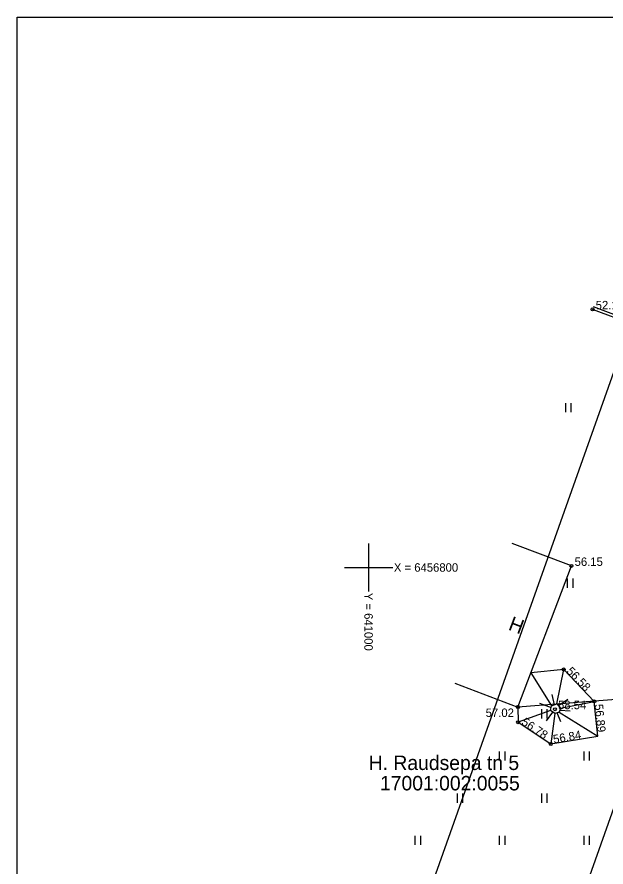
# Model space of a CAD drawing. Extents: x 640971 to 641161, y 6456707 to 6456846.
# Drawn here: x 640970.8 to 641019.7, y 6456775.1 to 6456845.7 of the extents above; entities that cross this region are included whole.
import ezdxf

# ---------------------------------------------------------------- set-up
doc = ezdxf.new("R2010")
doc.units = 0
for name, color, linetype in [('AED', 7, 'Continuous'), ('HALJASTUS', 7, 'Continuous'), ('HOONE', 7, 'Continuous'), ('KORGUS', 7, 'Continuous'), ('MOOTPIIR', 7, 'Continuous'), ('PIIR', 7, 'Continuous'), ('RELJEEF', 7, 'Continuous'), ('VORK', 7, 'Continuous'), ('VORMISTUS', 7, 'Continuous')]:
    doc.layers.add(name, color=color, linetype=linetype)

msp = doc.modelspace()

# ---------------------------------------------------------------- linework, layer by layer
at = {"layer": 'AED'}
msp.add_lwpolyline([(641090.166, 6456794.667), (641084.608, 6456796.606), (641078.61, 6456798.675), (641068.735, 6456802.324), (641053.136, 6456808.131), (641025.157, 6456818.977), (641018.588, 6456821.429)], dxfattribs=at)
at = {"layer": 'HALJASTUS'}
for p, q in [((641016.329, 6456813.648), (641016.329, 6456812.886)), ((641016.784, 6456813.648), (641016.784, 6456812.886)), ((641016.482, 6456799.072), (641016.482, 6456798.311)), ((641016.937, 6456799.072), (641016.937, 6456798.311)), ((641014.351, 6456788.226), (641014.351, 6456787.465)), ((641014.806, 6456788.226), (641014.806, 6456787.465)), ((641010.851, 6456784.726), (641010.851, 6456783.965)), ((641011.306, 6456784.726), (641011.306, 6456783.965)), ((641017.851, 6456784.726), (641017.851, 6456783.965)), ((641018.306, 6456784.726), (641018.306, 6456783.965)), ((641007.351, 6456781.226), (641007.351, 6456780.465)), ((641007.806, 6456781.226), (641007.806, 6456780.465)), ((641014.351, 6456781.226), (641014.351, 6456780.465)), ((641014.806, 6456781.226), (641014.806, 6456780.465)), ((641003.851, 6456777.726), (641003.851, 6456776.965)), ((641004.306, 6456777.726), (641004.306, 6456776.965)), ((641010.851, 6456777.726), (641010.851, 6456776.965)), ((641011.306, 6456777.726), (641011.306, 6456776.965)), ((641017.851, 6456777.726), (641017.851, 6456776.965)), ((641018.306, 6456777.726), (641018.306, 6456776.965))]:
    msp.add_line(p, q, dxfattribs=at)
msp.add_lwpolyline([(641030.003, 6456781.291), (641027.537, 6456785.907), (641023.737, 6456789.276), (641012.394, 6456788.412)], dxfattribs=at)
at = {"layer": 'HOONE'}
msp.add_lwpolyline([(641007.151, 6456790.401), (641012.394, 6456788.412), (641016.839, 6456800.13), (641011.927, 6456801.993)], dxfattribs=at)
at = {"layer": 'KORGUS'}
for centre in [(641018.588, 6456821.429), (641016.839, 6456800.13), (641016.192, 6456791.53), (641018.731, 6456788.882), (641012.394, 6456788.412), (641015.461, 6456788.236), (641012.412, 6456787.151), (641015.12, 6456785.347)]:
    msp.add_circle(centre, 0.125, dxfattribs=at)
at = {"layer": 'MOOTPIIR'}
msp.add_lwpolyline([(641025.85, 6456831.75), (641106.903, 6456801.221), (641070.238, 6456726.209), (640992.178, 6456736.748)], close=True, dxfattribs=at)
at = {"layer": 'PIIR'}
msp.add_lwpolyline([(640994.63, 6456748.54), (641008.51, 6456746.63), (641033.15, 6456816.15), (641018.657, 6456821.641)], dxfattribs=at)
msp.add_lwpolyline([(641033.15, 6456816.15), (641090.33, 6456794.64), (641063.26, 6456739.26), (641008.51, 6456746.63)], close=True, dxfattribs=at)
at = {"layer": 'RELJEEF'}
for p, q in [((641015.225, 6456791.434), (641015.225, 6456791.434)), ((641015.627, 6456788.686), (641016.192, 6456791.53)), ((641016.212, 6456791.509), (641016.212, 6456791.509)), ((641013.475, 6456791.261), (641015.178, 6456788.518)), ((641014.23, 6456791.336), (641014.23, 6456791.336)), ((641016.904, 6456790.788), (641016.904, 6456790.788)), ((641017.596, 6456790.066), (641017.596, 6456790.066)), ((641015.213, 6456789.454), (641015.412, 6456788.605)), ((641018.288, 6456789.344), (641018.288, 6456789.344)), ((641014.175, 6456788.734), (641015.152, 6456788.375)), ((641016.544, 6456789.05), (641015.773, 6456788.504)), ((641015.926, 6456788.313), (641018.731, 6456788.882)), ((641012.394, 6456788.412), (641012.394, 6456788.412)), ((641015.105, 6456788.114), (641012.412, 6456787.151)), ((641014.774, 6456787.282), (641015.291, 6456787.994)), ((641015.453, 6456787.89), (641015.12, 6456785.347)), ((641015.944, 6456787.188), (641015.655, 6456787.937)), ((641015.826, 6456787.977), (641019.02, 6456786.007)), ((641016.724, 6456788.067), (641015.871, 6456788.128)), ((641018.767, 6456788.524), (641018.767, 6456788.524)), ((641012.408, 6456787.412), (641012.408, 6456787.412)), ((641018.867, 6456787.529), (641018.867, 6456787.529)), ((641013.027, 6456786.741), (641013.027, 6456786.741)), ((641018.967, 6456786.534), (641018.967, 6456786.534)), ((641013.859, 6456786.187), (641013.859, 6456786.187)), ((641017.57, 6456785.762), (641017.57, 6456785.762)), ((641018.556, 6456785.929), (641018.556, 6456785.929)), ((641014.691, 6456785.633), (641014.691, 6456785.633)), ((641015.598, 6456785.428), (641015.598, 6456785.428)), ((641016.584, 6456785.595), (641016.584, 6456785.595))]:
    msp.add_line(p, q, dxfattribs=at)
for points in [[(641012.394, 6456788.412), (641012.412, 6456787.151), (641015.12, 6456785.347), (641019.02, 6456786.007), (641018.731, 6456788.882), (641016.192, 6456791.53), (641013.475, 6456791.261)], [(641015.178, 6456788.518), (641015.627, 6456788.686), (641015.926, 6456788.313), (641015.826, 6456787.977), (641015.453, 6456787.89), (641015.105, 6456788.114), (641015.178, 6456788.518)]]:
    msp.add_lwpolyline(points, dxfattribs=at)
at = {"layer": 'VORK'}
for p, q in [((641000, 6456802), (641000, 6456798)), ((640998, 6456800), (641002, 6456800))]:
    msp.add_line(p, q, dxfattribs=at)
at = {"layer": 'VORMISTUS'}
msp.add_lwpolyline([(640970.827, 6456707.198), (640970.827, 6456845.698), (641160.827, 6456845.698), (641160.827, 6456707.198)], close=True, dxfattribs=at)

# ---------------------------------------------------------------- texts
at = {"layer": 'HOONE'}
msp.add_text('H', height=1.2, rotation=339.22671, dxfattribs=at).set_placement((641011.526, 6456794.853))
at = {"layer": 'KORGUS'}
for s, p in [(' 52.17', (641018.588, 6456821.429)), (' 56.15', (641016.839, 6456800.13)), (' 58.54', (641015.461, 6456788.236)), (' 57.02', (641009.459, 6456787.591))]:
    msp.add_text(s, height=0.7, dxfattribs=at).set_placement(p)
for s, rotation, p in [(' 56.58', 313.79616, (641016.192, 6456791.53)), (' 56.89', 275.74019, (641018.731, 6456788.882)), (' 56.78', 326.32947, (641012.412, 6456787.151)), (' 56.84', 9.6052, (641015.12, 6456785.347))]:
    msp.add_text(s, height=0.7, rotation=rotation, dxfattribs=at).set_placement(p)
at = {"layer": 'PIIR'}
for s, p in [('H. Raudsepa tn 5', (641000.007, 6456783.185)), ('17001:002:0055', (641000.948, 6456781.494))]:
    msp.add_text(s, height=1.2, dxfattribs=at).set_placement(p)
at = {"layer": 'VORK'}
msp.add_text('X = 6456800', height=0.7, dxfattribs=at).set_placement((641002.1, 6456799.65))
msp.add_text('Y = 641000 ', height=0.7, rotation=270, dxfattribs=at).set_placement((640999.65, 6456797.9))

doc.saveas('drawing.dxf')
